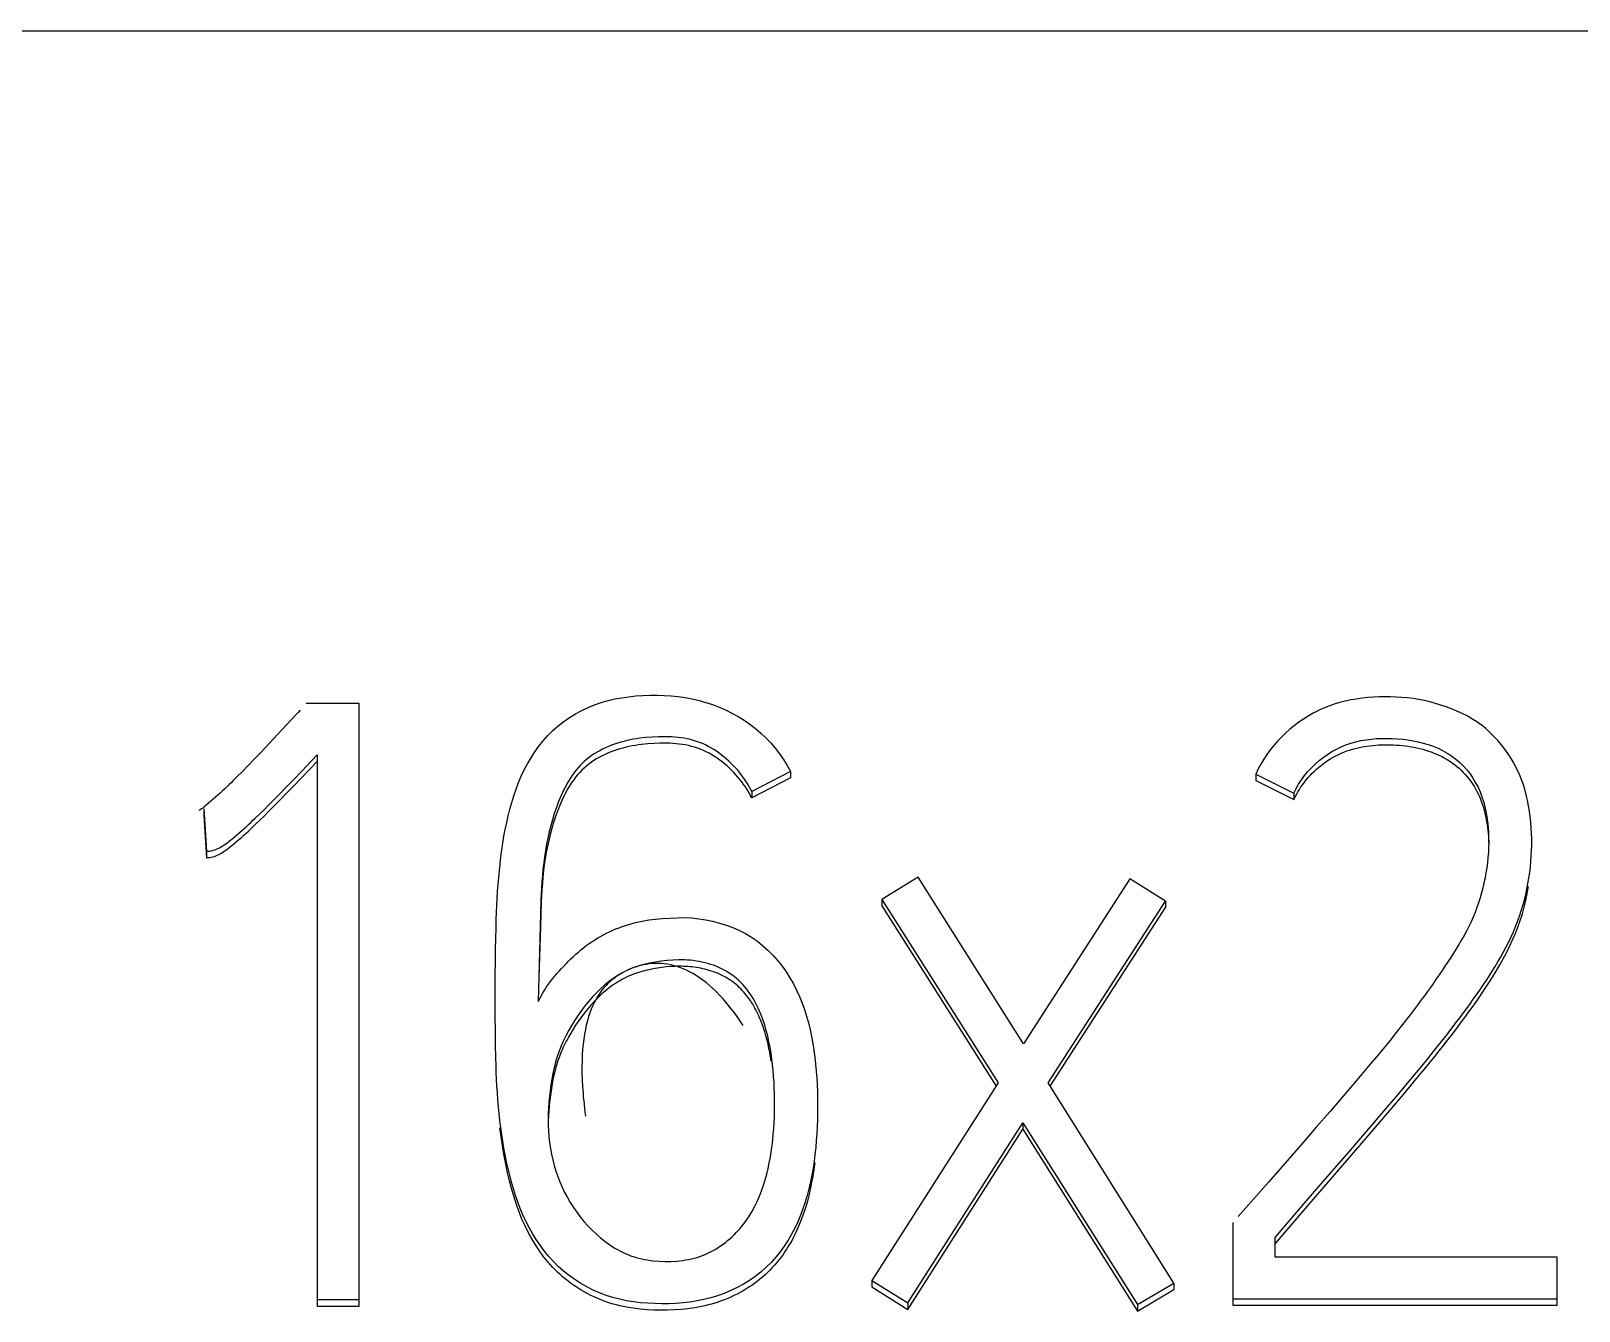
# Model space of a CAD drawing. Extents: x 0 to 594, y 0 to 420.
# Drawn here: x 156.726 to 159.779, y 361.092 to 363.617 of the extents above; entities that cross this region are included whole.
import ezdxf

# ---------------------------------------------------------------- set-up
doc = ezdxf.new("R2010")
doc.units = 0
doc.header["$LTSCALE"] = 32.67
doc.layers.add('20000_FRONT_O', color=7, linetype='CONTINUOUS')
doc.layers.add('20500_FRONT_O_LABELING', color=7, linetype='CONTINUOUS')

msp = doc.modelspace()

# ---------------------------------------------------------------- linework, layer by layer
at = {"layer": '20000_FRONT_O', "color": 7, "linetype": 'CONTINUOUS'}
msp.add_line((149.5696, 363.617), (174.3696, 363.617), dxfattribs=at)
at = {"layer": '20500_FRONT_O_LABELING', "color": 7, "linetype": 'CONTINUOUS'}
for p, q in [((157.3737, 362.2906), (157.2688, 362.2906)), ((157.3737, 361.1021), (157.3737, 362.2906)), ((157.2491, 362.2686), (157.2125, 362.2291)), ((157.2125, 362.2291), (157.1961, 362.2116)), ((157.1796, 362.1942), (157.1672, 362.1812)), ((157.1961, 362.2116), (157.1796, 362.1942)), ((157.1547, 362.1683), (157.1421, 362.1554)), ((157.1672, 362.1812), (157.1547, 362.1683)), ((157.2605, 362.1574), (157.2905, 362.189)), ((157.2605, 362.1447), (157.2905, 362.1763)), ((157.2905, 362.189), (157.2905, 361.1021)), ((157.1421, 362.1554), (157.1337, 362.1469)), ((157.2303, 362.1261), (157.2433, 362.1395)), ((157.2433, 362.1395), (157.2605, 362.1574)), ((157.2433, 362.1268), (157.2605, 362.1447)), ((158.2242, 362.1563), (158.1476, 362.117)), ((158.2242, 362.1436), (158.1476, 362.1043)), ((158.2242, 362.1563), (158.2242, 362.1436)), ((159.1412, 362.1514), (159.1412, 362.1387)), ((159.1412, 362.1514), (159.2161, 362.1137)), ((159.1412, 362.1387), (159.2161, 362.101)), ((157.2041, 362.0994), (157.2173, 362.1127)), ((157.2173, 362.1127), (157.2303, 362.1261)), ((157.2173, 362.1), (157.2303, 362.1134)), ((157.2303, 362.1134), (157.2433, 362.1268)), ((158.1476, 362.117), (158.1476, 362.1043)), ((159.2161, 362.1137), (159.2161, 362.101)), ((157.0675, 362.0826), (157.0724, 361.9991)), ((157.0675, 362.0813), (157.0675, 362.0686)), ((157.1776, 362.0731), (157.1865, 362.0818)), ((157.1865, 362.0818), (157.1954, 362.0906)), ((157.1865, 362.0691), (157.1954, 362.0779)), ((157.1954, 362.0906), (157.2041, 362.0994)), ((157.1954, 362.0779), (157.2041, 362.0867)), ((157.2041, 362.0867), (157.2173, 362.1)), ((157.0675, 362.0699), (157.0724, 361.9864)), ((157.1776, 362.0604), (157.1865, 362.0691)), ((157.0724, 361.9991), (157.0724, 361.9864)), ((158.4755, 361.9483), (158.4039, 361.9041)), ((158.6835, 361.6192), (158.4755, 361.9483)), ((158.8933, 361.945), (158.6835, 361.6192)), ((158.9632, 361.9008), (158.8933, 361.945)), ((158.4039, 361.9041), (158.4039, 361.8914)), ((158.4039, 361.9041), (158.6336, 361.5422)), ((158.4039, 361.8914), (158.6296, 361.5359)), ((158.7318, 361.5422), (158.9632, 361.9008)), ((158.9632, 361.9008), (158.9632, 361.8881)), ((157.9712, 361.8664), (158.0012, 361.8681)), ((158.7359, 361.5358), (158.9632, 361.8881)), ((157.7307, 361.8501), (157.7278, 361.7521)), ((157.6419, 361.7554), (157.6422, 361.7828)), ((157.6417, 361.728), (157.6419, 361.7554)), ((157.6417, 361.6929), (157.6417, 361.728)), ((157.6418, 361.6732), (157.6417, 361.7006)), ((157.642, 361.6458), (157.6418, 361.6732)), ((157.6424, 361.6184), (157.642, 361.6458)), ((159.4308, 361.6574), (159.4182, 361.6414)), ((159.4432, 361.6735), (159.4308, 361.6574)), ((157.6429, 361.591), (157.6424, 361.6184)), ((159.4054, 361.6255), (159.3926, 361.6097)), ((159.4182, 361.6414), (159.4054, 361.6255)), ((159.4964, 361.6098), (159.5102, 361.6272)), ((159.3796, 361.594), (159.3665, 361.5784)), ((159.3926, 361.6097), (159.3796, 361.594)), ((159.4684, 361.5754), (159.4824, 361.5926)), ((159.4767, 361.5729), (159.4942, 361.5944)), ((159.4824, 361.5926), (159.4964, 361.6098)), ((159.3468, 361.5551), (159.3138, 361.5164)), ((159.3665, 361.5784), (159.3468, 361.5551)), ((159.4471, 361.5497), (159.4684, 361.5754)), ((159.4591, 361.5515), (159.4767, 361.5729)), ((158.6336, 361.5422), (158.384, 361.1525)), ((158.9798, 361.1476), (158.7318, 361.5422)), ((159.4186, 361.5156), (159.4471, 361.5497)), ((159.4325, 361.5195), (159.4591, 361.5515)), ((158.1925, 361.5024), (158.1924, 361.509)), ((158.2774, 361.4967), (158.2774, 361.4789)), ((159.3138, 361.5164), (159.2873, 361.4855)), ((159.3971, 361.4902), (159.4186, 361.5156)), ((159.4057, 361.4877), (159.4325, 361.5195)), ((158.4555, 361.1083), (158.6819, 361.4636)), ((158.6819, 361.4636), (158.6819, 361.4509)), ((158.6819, 361.4636), (158.9082, 361.105)), ((159.2873, 361.4855), (159.2606, 361.4547)), ((159.3247, 361.4059), (159.3755, 361.4648)), ((159.3755, 361.4648), (159.3971, 361.4902)), ((159.3788, 361.456), (159.4057, 361.4877)), ((158.4555, 361.0956), (158.6819, 361.4509)), ((158.6819, 361.4509), (158.9082, 361.0923)), ((159.2606, 361.4547), (159.2339, 361.424)), ((159.3426, 361.4139), (159.3788, 361.456)), ((159.2339, 361.424), (159.2071, 361.3933)), ((159.2881, 361.351), (159.3426, 361.4139)), ((159.2071, 361.3933), (159.1668, 361.3474)), ((159.1668, 361.3474), (159.1063, 361.2786)), ((159.2428, 361.2985), (159.2881, 361.351)), ((159.2447, 361.3134), (159.2883, 361.3639)), ((159.1795, 361.2376), (159.2447, 361.3134)), ((159.1795, 361.2249), (159.2428, 361.2985)), ((159.0963, 361.2671), (159.0963, 361.1038)), ((159.1795, 361.1983), (159.1795, 361.2376)), ((159.7354, 361.1983), (159.1795, 361.1983)), ((159.7354, 361.1038), (159.7354, 361.1983)), ((158.384, 361.1525), (158.384, 361.1398)), ((158.384, 361.1525), (158.4555, 361.1083)), ((158.384, 361.1398), (158.4555, 361.0956)), ((158.9082, 361.105), (158.9798, 361.1476)), ((158.9082, 361.0923), (158.9798, 361.1349)), ((158.9798, 361.1476), (158.9798, 361.1349)), ((157.2905, 361.1148), (157.3737, 361.1148)), ((157.2905, 361.1021), (157.3737, 361.1021)), ((158.4555, 361.1083), (158.4555, 361.0956)), ((158.9082, 361.105), (158.9082, 361.0923)), ((159.0963, 361.1165), (159.7354, 361.1165)), ((159.0963, 361.1038), (159.7354, 361.1038))]:
    msp.add_line(p, q, dxfattribs=at)
for points in [[(157.6428, 361.8239), (157.6434, 361.8513), (157.6438, 361.865), (157.6442, 361.8787), (157.6449, 361.8924), (157.6456, 361.9061), (157.6465, 361.9198), (157.6475, 361.9335), (157.6486, 361.9471), (157.6499, 361.9608), (157.6513, 361.9744), (157.6529, 361.988), (157.6547, 362.0016), (157.6567, 362.0152), (157.659, 362.0287), (157.6615, 362.0422), (157.6643, 362.0556), (157.6674, 362.069), (157.6708, 362.0822), (157.6745, 362.0955), (157.6785, 362.1086), (157.6829, 362.1216), (157.6878, 362.1345), (157.6931, 362.1471), (157.699, 362.1596), (157.7054, 362.1717), (157.7123, 362.1836), (157.7198, 362.1952), (157.7279, 362.2064), (157.7365, 362.2172), (157.7457, 362.2275), (157.7555, 362.2372), (157.7658, 362.2464), (157.7768, 362.2549), (157.7882, 362.2628), (157.8, 362.2701), (157.8122, 362.2768), (157.8247, 362.2827), (157.8376, 362.288), (157.8507, 362.2925), (157.8641, 362.2964), (157.8777, 362.2995), (157.8914, 362.302), (157.9052, 362.3039), (157.9191, 362.3054), (157.933, 362.3063), (157.9469, 362.3068), (157.9608, 362.3069), (157.9748, 362.3065), (157.9887, 362.3056), (158.0026, 362.3043), (158.0163, 362.3023), (158.03, 362.2997), (158.0436, 362.2966), (158.057, 362.2928)], [(158.057, 362.2928), (158.0703, 362.2885), (158.0832, 362.2835), (158.096, 362.2779), (158.1085, 362.2717), (158.1206, 362.265), (158.1324, 362.2577), (158.1438, 362.2498), (158.1548, 362.2413), (158.1653, 362.2323), (158.1754, 362.2228), (158.1849, 362.2128), (158.1939, 362.2023), (158.2023, 362.1913), (158.2102, 362.18), (158.2175, 362.1683), (158.2242, 362.1563)], [(159.6855, 362.0051), (159.6855, 362.0231), (159.6852, 362.0342), (159.6846, 362.0452), (159.6837, 362.0562), (159.6824, 362.0672), (159.6809, 362.0781), (159.679, 362.089), (159.6769, 362.0998), (159.6744, 362.1106), (159.6716, 362.1213), (159.6683, 362.1318), (159.6646, 362.1422), (159.6604, 362.1525), (159.6557, 362.1625), (159.6506, 362.1724), (159.6451, 362.182), (159.6392, 362.1914), (159.6327, 362.2004), (159.6258, 362.2091), (159.6185, 362.2175), (159.6109, 362.2256), (159.603, 362.2334), (159.5948, 362.2409), (159.5861, 362.2479), (159.577, 362.2544), (159.5676, 362.2604), (159.5579, 362.2659), (159.548, 362.271), (159.5378, 362.2757), (159.5275, 362.28), (159.517, 362.2839), (159.5063, 362.2875), (159.4956, 362.2907), (159.4848, 362.2937), (159.4739, 362.2962), (159.4629, 362.2984), (159.4518, 362.3001), (159.4407, 362.3014), (159.4295, 362.3024), (159.4183, 362.3031), (159.4071, 362.3035), (159.3959, 362.3037), (159.3846, 362.3035), (159.3734, 362.303), (159.3621, 362.3021), (159.3509, 362.301), (159.3397, 362.2994), (159.3286, 362.2975), (159.3176, 362.2951), (159.3067, 362.2923), (159.2959, 362.289), (159.2853, 362.2853), (159.2749, 362.2811), (159.2647, 362.2765), (159.2547, 362.2714), (159.2449, 362.2658), (159.2354, 362.2598), (159.2262, 362.2535), (159.2172, 362.2467), (159.2085, 362.2396), (159.2001, 362.2321), (159.192, 362.2243), (159.1843, 362.2162), (159.1769, 362.2077), (159.17, 362.199), (159.1634, 362.1899), (159.1572, 362.1807), (159.1514, 362.1711), (159.1461, 362.1614), (159.1412, 362.1514)], [(157.2572, 362.2775), (157.2532, 362.273), (157.2491, 362.2686)], [(158.1476, 362.117), (158.1446, 362.1227), (158.1415, 362.1283), (158.1382, 362.1337), (158.1348, 362.139), (158.1312, 362.1441), (158.1275, 362.1491), (158.1237, 362.154), (158.1198, 362.1588), (158.1157, 362.1634), (158.1114, 362.1679), (158.1071, 362.1723), (158.1025, 362.1767), (158.0979, 362.1808), (158.0931, 362.1849), (158.0881, 362.1889), (158.083, 362.1926), (158.0779, 362.1963), (158.0725, 362.1997), (158.0671, 362.2029), (158.0616, 362.206), (158.056, 362.2088), (158.0502, 362.2114), (158.0444, 362.2138), (158.0385, 362.2159), (158.0325, 362.2177), (158.0265, 362.2193), (158.0203, 362.2207), (158.0141, 362.2219), (158.0079, 362.2228), (158.0017, 362.2236), (157.9954, 362.2242), (157.989, 362.2246), (157.9827, 362.2249), (157.9764, 362.225), (157.9638, 362.2249), (157.9512, 362.2244), (157.9387, 362.2235), (157.9263, 362.222), (157.9201, 362.221), (157.9139, 362.22), (157.9077, 362.2187), (157.9015, 362.2174), (157.8953, 362.2158), (157.8892, 362.2141), (157.8831, 362.2123), (157.877, 362.2102), (157.871, 362.2081), (157.8651, 362.2057), (157.8593, 362.2031), (157.8535, 362.2004), (157.8479, 362.1975), (157.8424, 362.1944), (157.8371, 362.1912), (157.8318, 362.1877), (157.8268, 362.184), (157.8219, 362.1802), (157.8172, 362.1761), (157.8127, 362.1718), (157.8084, 362.1674), (157.8043, 362.1627), (157.8003, 362.1579), (157.7965, 362.153), (157.7929, 362.1479), (157.7895, 362.1427), (157.7861, 362.1373), (157.783, 362.1318), (157.78, 362.1263), (157.7771, 362.1206), (157.7743, 362.1149), (157.7717, 362.109), (157.7668, 362.0973), (157.7623, 362.0853), (157.7582, 362.0733), (157.7545, 362.0613), (157.7511, 362.0492), (157.748, 362.0372), (157.7453, 362.025), (157.7429, 362.0129), (157.7407, 362.0006), (157.7389, 361.9884), (157.7373, 361.9761), (157.7359, 361.9638), (157.7348, 361.9514), (157.7339, 361.939), (157.7331, 361.9266), (157.7319, 361.9018), (157.7311, 361.8768)], [(158.1476, 362.1043), (158.1446, 362.1099), (158.1415, 362.1154), (158.1383, 362.1208), (158.135, 362.126), (158.1315, 362.131), (158.1279, 362.136), (158.1241, 362.1408), (158.1203, 362.1455), (158.1162, 362.1501), (158.1121, 362.1545), (158.1078, 362.1589), (158.1034, 362.1632), (158.0988, 362.1673), (158.0941, 362.1714), (158.0892, 362.1753), (158.0843, 362.179), (158.0792, 362.1826), (158.074, 362.1861), (158.0687, 362.1893), (158.0633, 362.1924), (158.0578, 362.1952), (158.0521, 362.1979), (158.0464, 362.2003), (158.0407, 362.2024), (158.0348, 362.2043), (158.0288, 362.206), (158.0228, 362.2075), (158.0168, 362.2087), (158.0107, 362.2097), (158.0045, 362.2106), (157.9983, 362.2112), (157.9921, 362.2117), (157.9859, 362.2121), (157.9796, 362.2123), (157.9672, 362.2123), (157.9548, 362.2119), (157.9425, 362.2111), (157.9302, 362.2098), (157.9241, 362.209), (157.918, 362.208), (157.9119, 362.2069), (157.9058, 362.2056), (157.8997, 362.2042), (157.8936, 362.2027), (157.8876, 362.201), (157.8816, 362.1991), (157.8756, 362.1971), (157.8697, 362.1949), (157.8639, 362.1925), (157.8582, 362.19), (157.8526, 362.1872), (157.8471, 362.1844), (157.8417, 362.1813), (157.8364, 362.178), (157.8313, 362.1746), (157.8263, 362.171), (157.8215, 362.1671), (157.8169, 362.1631), (157.8125, 362.1589), (157.8083, 362.1545), (157.8042, 362.15), (157.8003, 362.1452), (157.7966, 362.1403), (157.793, 362.1353), (157.7896, 362.1302), (157.7863, 362.1249), (157.7832, 362.1195), (157.7802, 362.114), (157.7774, 362.1085), (157.7746, 362.1028), (157.7695, 362.0913), (157.7649, 362.0797), (157.7606, 362.0679), (157.7567, 362.0561), (157.7532, 362.0442), (157.75, 362.0323), (157.7471, 362.0204), (157.7445, 362.0084), (157.7422, 361.9964), (157.7402, 361.9844), (157.7384, 361.9723), (157.7369, 361.9602), (157.7356, 361.9481), (157.7346, 361.9359), (157.7337, 361.9237), (157.7324, 361.8992), (157.7314, 361.8747), (157.7307, 361.8501)], [(159.2161, 362.1137), (159.2207, 362.1227), (159.2258, 362.1315), (159.2314, 362.1401), (159.2375, 362.1483), (159.244, 362.1563), (159.251, 362.1639), (159.2583, 362.1711), (159.2661, 362.1779), (159.2741, 362.1843), (159.2826, 362.1902), (159.2913, 362.1957), (159.3003, 362.2007), (159.3096, 362.2051), (159.3191, 362.209), (159.3288, 362.2123), (159.3387, 362.2151), (159.3487, 362.2173), (159.3589, 362.219), (159.3692, 362.2203), (159.3795, 362.2212), (159.3898, 362.2217), (159.4002, 362.2218), (159.4105, 362.2216), (159.4208, 362.2211), (159.4311, 362.2202), (159.4413, 362.2189), (159.4514, 362.2172), (159.4615, 362.2151), (159.4715, 362.2126), (159.4813, 362.2096), (159.4911, 362.2062), (159.5006, 362.2022), (159.5098, 362.1977), (159.5188, 362.1927), (159.5274, 362.1871), (159.5356, 362.181), (159.5434, 362.1743), (159.5508, 362.1671), (159.5576, 362.1595), (159.5639, 362.1515), (159.5696, 362.1431), (159.5748, 362.1343), (159.5795, 362.1253), (159.5837, 362.1161), (159.5873, 362.1066), (159.5904, 362.097), (159.593, 362.0872), (159.5951, 362.0773), (159.5969, 362.0673), (159.5983, 362.0573), (159.5994, 362.0472), (159.6001, 362.0372), (159.6005, 362.0271), (159.6006, 362.0169), (159.6004, 362.0068), (159.5999, 361.9967), (159.5991, 361.9866), (159.5981, 361.9766), (159.5967, 361.9666), (159.5951, 361.9566), (159.5933, 361.9466), (159.5912, 361.9367), (159.5889, 361.9269), (159.5864, 361.9171), (159.5837, 361.9073), (159.5807, 361.8976), (159.5774, 361.8881), (159.5738, 361.8786), (159.57, 361.8692), (159.5658, 361.86), (159.5614, 361.8508), (159.5567, 361.8418), (159.5519, 361.8329), (159.5469, 361.8241), (159.5417, 361.8153), (159.5364, 361.8066), (159.531, 361.798), (159.5256, 361.7895), (159.52, 361.781), (159.5144, 361.7725), (159.5087, 361.7641), (159.503, 361.7557), (159.4972, 361.7473), (159.4914, 361.739), (159.4855, 361.7307), (159.4796, 361.7224), (159.4737, 361.7142), (159.4676, 361.706), (159.4616, 361.6978), (159.4555, 361.6897), (159.4494, 361.6815), (159.4432, 361.6735)], [(159.2161, 362.101), (159.2187, 362.1062), (159.2214, 362.1112), (159.2242, 362.1162), (159.2273, 362.1211), (159.2304, 362.126), (159.2338, 362.1307), (159.2373, 362.1354), (159.2409, 362.1399), (159.2447, 362.1443), (159.2486, 362.1487), (159.2526, 362.1529), (159.2568, 362.1569), (159.2611, 362.1609), (159.2655, 362.1647), (159.27, 362.1684), (159.2747, 362.172), (159.2794, 362.1754), (159.2843, 362.1787), (159.2892, 362.1818), (159.2942, 362.1847), (159.2994, 362.1875), (159.3046, 362.1901), (159.3099, 362.1925), (159.3152, 362.1948), (159.3206, 362.1969), (159.3261, 362.1988), (159.3317, 362.2005), (159.3373, 362.202), (159.343, 362.2034), (159.3487, 362.2046), (159.3544, 362.2056), (159.3602, 362.2065), (159.366, 362.2073), (159.3719, 362.2079), (159.3777, 362.2083), (159.3836, 362.2087), (159.3894, 362.2089), (159.3953, 362.2091), (159.4012, 362.2091), (159.407, 362.209), (159.4129, 362.2088), (159.4187, 362.2085), (159.4245, 362.2081), (159.4303, 362.2076), (159.4361, 362.2069), (159.4419, 362.2061), (159.4477, 362.2052), (159.4534, 362.2041), (159.4591, 362.203), (159.4648, 362.2016), (159.4704, 362.2002), (159.476, 362.1986), (159.4816, 362.1968), (159.4871, 362.1949), (159.4926, 362.1929), (159.498, 362.1907), (159.5033, 362.1883), (159.5086, 362.1857), (159.5137, 362.183), (159.5187, 362.1801), (159.5237, 362.177), (159.5285, 362.1737), (159.5332, 362.1702), (159.5377, 362.1666), (159.5421, 362.1628), (159.5464, 362.1588), (159.5505, 362.1547), (159.5544, 362.1505), (159.5582, 362.1461), (159.5618, 362.1415), (159.5653, 362.1369), (159.5685, 362.1321), (159.5716, 362.1273), (159.5745, 362.1223), (159.5772, 362.1172), (159.5798, 362.1121), (159.5822, 362.1069), (159.5844, 362.1016), (159.5865, 362.0962), (159.5884, 362.0908), (159.5901, 362.0853), (159.5916, 362.0798), (159.593, 362.0742), (159.5943, 362.0686), (159.5954, 362.063), (159.5964, 362.0574), (159.5974, 362.0517), (159.5981, 362.046), (159.5988, 362.0403), (159.5994, 362.0346), (159.5999, 362.0289), (159.6002, 362.0232), (159.6004, 362.0175), (159.6006, 362.0118)], [(157.1337, 362.1469), (157.1252, 362.1384), (157.1209, 362.1342), (157.1166, 362.13), (157.1123, 362.1259), (157.108, 362.1217), (157.1036, 362.1176), (157.0992, 362.1136), (157.0947, 362.1095), (157.0903, 362.1056), (157.0857, 362.1016), (157.0812, 362.0977), (157.0766, 362.0938), (157.072, 362.09), (157.0673, 362.0863), (157.0649, 362.0844), (157.0625, 362.0827), (157.06, 362.081), (157.0575, 362.0793)], [(157.0724, 361.9991), (157.074, 361.9991), (157.0756, 361.9992), (157.0787, 361.9996), (157.0818, 362.0002), (157.0848, 362.0009), (157.0879, 362.0017), (157.0908, 362.0027), (157.0937, 362.0039), (157.0966, 362.0052), (157.0993, 362.0067), (157.102, 362.0083), (157.1046, 362.01), (157.1072, 362.0118), (157.1123, 362.0154), (157.1173, 362.0191), (157.1222, 362.023), (157.127, 362.0269), (157.1318, 362.0309), (157.1365, 362.035), (157.1412, 362.0391), (157.1459, 362.0433), (157.1505, 362.0474), (157.155, 362.0517), (157.1596, 362.0559), (157.1641, 362.0602), (157.1686, 362.0645), (157.1776, 362.0731)], [(157.0724, 361.9864), (157.074, 361.9864), (157.0756, 361.9865), (157.0787, 361.9869), (157.0818, 361.9875), (157.0848, 361.9882), (157.0879, 361.989), (157.0908, 361.99), (157.0937, 361.9912), (157.0966, 361.9925), (157.0993, 361.994), (157.102, 361.9956), (157.1046, 361.9973), (157.1072, 361.9991), (157.1123, 362.0027), (157.1173, 362.0064), (157.1222, 362.0103), (157.127, 362.0142), (157.1318, 362.0182), (157.1365, 362.0223), (157.1412, 362.0264), (157.1459, 362.0306), (157.1505, 362.0347), (157.155, 362.039), (157.1596, 362.0432), (157.1641, 362.0475), (157.1686, 362.0518), (157.1776, 362.0604)], [(159.5102, 361.6272), (159.5171, 361.636), (159.5239, 361.6447), (159.5306, 361.6535), (159.5374, 361.6624), (159.544, 361.6712), (159.5506, 361.6802), (159.5572, 361.6891), (159.5637, 361.6981), (159.5702, 361.7071), (159.5766, 361.7162), (159.5829, 361.7253), (159.5891, 361.7345), (159.5953, 361.7437), (159.6014, 361.753), (159.6073, 361.7623), (159.6132, 361.7717), (159.6189, 361.7813), (159.6244, 361.7908), (159.6298, 361.8005), (159.635, 361.8103), (159.64, 361.8202), (159.6447, 361.8302), (159.6492, 361.8403), (159.6535, 361.8505), (159.6575, 361.8608), (159.6613, 361.8712), (159.6648, 361.8817), (159.668, 361.8923), (159.6709, 361.9029), (159.6735, 361.9137), (159.6759, 361.9244), (159.678, 361.9353), (159.6799, 361.9462), (159.6814, 361.9571), (159.6828, 361.9681), (159.6838, 361.979), (159.6846, 361.99), (159.6852, 362.0011), (159.6854, 362.0121)], [(159.4942, 361.5944), (159.5029, 361.6053), (159.5115, 361.6161), (159.52, 361.627), (159.5285, 361.638), (159.5369, 361.649), (159.5452, 361.6601), (159.5534, 361.6712), (159.5616, 361.6824), (159.5697, 361.6937), (159.5776, 361.705), (159.5855, 361.7164), (159.5932, 361.7279), (159.6008, 361.7395), (159.6083, 361.7511), (159.6155, 361.7629), (159.6225, 361.7748), (159.6293, 361.7869), (159.6358, 361.7991), (159.6419, 361.8115), (159.6477, 361.8241), (159.6531, 361.8368), (159.6581, 361.8496), (159.6627, 361.8626), (159.6669, 361.8758), (159.6706, 361.8891), (159.6739, 361.9025), (159.6767, 361.9159), (159.6792, 361.9295)], [(158.0012, 361.8681), (158.0151, 361.8683), (158.029, 361.8677), (158.0429, 361.8661), (158.0567, 361.8639), (158.0704, 361.861), (158.084, 361.8575), (158.0973, 361.8534), (158.1104, 361.8486), (158.1231, 361.843), (158.1354, 361.8366), (158.1473, 361.8295), (158.1587, 361.8215), (158.1696, 361.8129), (158.18, 361.8036), (158.1897, 361.7937), (158.1989, 361.7833), (158.2075, 361.7724), (158.2154, 361.7611), (158.2229, 361.7494), (158.2297, 361.7374), (158.2359, 361.7251), (158.2416, 361.7125), (158.2467, 361.6997), (158.2513, 361.6868), (158.2555, 361.6736), (158.2592, 361.6604), (158.2624, 361.647), (158.2653, 361.6335), (158.2678, 361.62), (158.27, 361.6065), (158.2719, 361.5929), (158.2735, 361.5792), (158.2747, 361.5656), (158.2758, 361.5519), (158.2765, 361.5382), (158.277, 361.5245), (158.2773, 361.5108), (158.2774, 361.497), (158.2773, 361.4833), (158.2771, 361.4696), (158.2766, 361.4559), (158.2758, 361.4422), (158.2748, 361.4285), (158.2736, 361.4149), (158.2721, 361.4012), (158.2704, 361.3876), (158.2683, 361.374), (158.266, 361.3605), (158.2633, 361.347), (158.2602, 361.3336), (158.2567, 361.3203), (158.2529, 361.3071), (158.2485, 361.2941), (158.2437, 361.2812), (158.2384, 361.2685), (158.2325, 361.256), (158.2261, 361.2437), (158.2192, 361.2318), (158.2116, 361.2202), (158.2035, 361.2091), (158.1948, 361.1983), (158.1855, 361.1881), (158.1756, 361.1783), (158.1651, 361.1691), (158.1542, 361.1605), (158.1428, 361.1525), (158.131, 361.1452), (158.1188, 361.1385), (158.1062, 361.1325), (158.0933, 361.1272), (158.0802, 361.1225), (158.0668, 361.1184), (158.0533, 361.115), (158.0396, 361.1123), (158.0258, 361.1101), (158.012, 361.1085), (157.998, 361.1074), (157.9841, 361.1068), (157.9701, 361.1066), (157.9562, 361.1069), (157.9423, 361.1076), (157.9284, 361.1088), (157.9145, 361.1105), (157.9008, 361.1127), (157.8871, 361.1156), (157.8737, 361.119), (157.8604, 361.1232), (157.8474, 361.1281), (157.8346, 361.1337), (157.8222, 361.14), (157.8102, 361.1469), (157.7985, 361.1545), (157.7873, 361.1625), (157.7764, 361.1712), (157.7661, 361.1803), (157.7563, 361.1901), (157.747, 361.2003), (157.7383, 361.211), (157.7301, 361.2221), (157.7224, 361.2335), (157.7151, 361.2453), (157.7084, 361.2573), (157.7021, 361.2695), (157.6964, 361.282), (157.6911, 361.2947), (157.6863, 361.3075), (157.6818, 361.3205), (157.6777, 361.3336), (157.674, 361.3468), (157.6704, 361.3601), (157.6671, 361.3734), (157.6641, 361.3868), (157.6613, 361.4002), (157.6588, 361.4137), (157.6565, 361.4272), (157.6545, 361.4408), (157.6526, 361.4543), (157.651, 361.4679), (157.6495, 361.4816), (157.6481, 361.4952), (157.6469, 361.5089), (157.6459, 361.5225), (157.645, 361.5362), (157.6443, 361.5499), (157.6437, 361.5636), (157.6433, 361.5773), (157.6429, 361.591)], [(157.7265, 361.7027), (157.7295, 361.7086), (157.7327, 361.7145), (157.7359, 361.7202), (157.7394, 361.7259), (157.743, 361.7315), (157.7467, 361.737), (157.7507, 361.7424), (157.7547, 361.7476), (157.759, 361.7527), (157.7633, 361.7578), (157.7678, 361.7627), (157.7723, 361.7676), (157.7769, 361.7725), (157.7815, 361.7773), (157.7862, 361.7821), (157.791, 361.7868), (157.7958, 361.7914), (157.8007, 361.796), (157.8057, 361.8004), (157.8108, 361.8047), (157.816, 361.8089), (157.8213, 361.813), (157.8267, 361.817), (157.8322, 361.8208), (157.8378, 361.8244), (157.8435, 361.8279), (157.8493, 361.8313), (157.8552, 361.8345), (157.8612, 361.8375), (157.8672, 361.8405), (157.8734, 361.8432), (157.8796, 361.8458), (157.8859, 361.8483), (157.8922, 361.8506), (157.8986, 361.8528), (157.905, 361.8548), (157.9115, 361.8567), (157.918, 361.8584), (157.9246, 361.8599), (157.9312, 361.8613), (157.9378, 361.8626), (157.9444, 361.8637), (157.9511, 361.8646), (157.9578, 361.8654), (157.9645, 361.866), (157.9712, 361.8664)], [(157.7311, 361.8768), (157.7297, 361.827), (157.7281, 361.7773)], [(157.6422, 361.7828), (157.6425, 361.8102), (157.6428, 361.8239)], [(157.7281, 361.7773), (157.7274, 361.7524), (157.7269, 361.7276), (157.7265, 361.7027)], [(158.0983, 361.762), (158.0932, 361.7649), (158.088, 361.7675), (158.0827, 361.7699), (158.0773, 361.7722), (158.0718, 361.7742), (158.0662, 361.7761), (158.0606, 361.7777), (158.055, 361.7792), (158.0494, 361.7805), (158.0437, 361.7816), (158.038, 361.7826), (158.0323, 361.7834), (158.0265, 361.784), (158.0208, 361.7845), (158.015, 361.7848), (158.0035, 361.785), (157.992, 361.7846), (157.9805, 361.7837), (157.969, 361.7824), (157.9575, 361.7806), (157.9462, 361.7784), (157.9349, 361.7758), (157.9294, 361.7743), (157.9238, 361.7726), (157.9184, 361.7708), (157.913, 361.7689), (157.9077, 361.7667), (157.9024, 361.7644), (157.8972, 361.7619), (157.8911, 361.7587)], [(158.1307, 361.6552), (158.124, 361.6653), (158.1173, 361.6749), (158.1106, 361.6839), (158.1039, 361.6926), (158.0972, 361.7007), (158.0906, 361.7084), (158.0839, 361.7156), (158.0773, 361.7224), (158.0706, 361.7287), (158.064, 361.7346), (158.0575, 361.7401), (158.0509, 361.7451), (158.0444, 361.7498), (158.0379, 361.7541), (158.0314, 361.758), (158.025, 361.7615), (158.0186, 361.7646), (158.0122, 361.7674), (158.0059, 361.7698), (157.9996, 361.7719), (157.9934, 361.7737), (157.9872, 361.7751), (157.9811, 361.7763), (157.975, 361.7771), (157.9689, 361.7776), (157.9629, 361.7778), (157.957, 361.7778), (157.9511, 361.7775), (157.9453, 361.7769), (157.9396, 361.7761), (157.9339, 361.775), (157.9283, 361.7737), (157.9228, 361.7722), (157.9173, 361.7704), (157.9119, 361.7685), (157.9066, 361.7663), (157.9014, 361.7639), (157.8962, 361.7614)], [(158.1859, 361.5853), (158.1846, 361.5936), (158.1832, 361.6019), (158.1815, 361.6102), (158.1797, 361.6185), (158.1778, 361.6267), (158.1756, 361.6349), (158.1732, 361.643), (158.1707, 361.6511), (158.1678, 361.659), (158.1663, 361.663), (158.1647, 361.6669), (158.1631, 361.6708), (158.1613, 361.6747), (158.1595, 361.6786), (158.1577, 361.6824), (158.1557, 361.6862), (158.1537, 361.6899), (158.1516, 361.6936), (158.1494, 361.6973), (158.1471, 361.7009), (158.1448, 361.7045), (158.1423, 361.708), (158.1398, 361.7115), (158.1372, 361.7149), (158.1345, 361.7182), (158.1318, 361.7214), (158.1289, 361.7246), (158.126, 361.7277), (158.1229, 361.7307), (158.1198, 361.7336), (158.1166, 361.7364), (158.1133, 361.7391), (158.1099, 361.7417), (158.1064, 361.7442), (158.1029, 361.7465), (158.0992, 361.7488), (158.0955, 361.7509), (158.0917, 361.753), (158.0878, 361.7549), (158.0839, 361.7567), (158.0799, 361.7584), (158.0758, 361.76), (158.0718, 361.7615), (158.0677, 361.7629), (158.0635, 361.7642), (158.0594, 361.7654), (158.0552, 361.7665), (158.051, 361.7674), (158.0468, 361.7683), (158.0426, 361.7691), (158.0384, 361.7698), (158.0342, 361.7704), (158.0299, 361.7709), (158.0257, 361.7714), (158.0215, 361.7717), (158.0172, 361.772), (158.0129, 361.7721), (158.0087, 361.7722), (158.0044, 361.7723), (158.0002, 361.7722), (157.9959, 361.7721), (157.9916, 361.7719), (157.9874, 361.7716), (157.9788, 361.7709), (157.9703, 361.7699), (157.9619, 361.7686), (157.9534, 361.7672), (157.945, 361.7655), (157.9409, 361.7645), (157.9367, 361.7635), (157.9326, 361.7625), (157.9285, 361.7613), (157.9244, 361.7601), (157.9203, 361.7588), (157.9163, 361.7574), (157.9123, 361.7559), (157.9084, 361.7544), (157.9045, 361.7527)], [(157.7278, 361.7521), (157.7272, 361.7276), (157.7267, 361.7031)], [(157.8911, 361.7587), (157.8861, 361.7559), (157.8812, 361.7528), (157.8764, 361.7497), (157.8717, 361.7464), (157.8671, 361.7429), (157.8581, 361.7357), (157.8495, 361.7281), (157.8413, 361.72), (157.8335, 361.7117), (157.8259, 361.703), (157.8187, 361.6941), (157.8118, 361.6849), (157.8051, 361.6756), (157.7986, 361.666), (157.7925, 361.6563), (157.7867, 361.6464), (157.7813, 361.6363), (157.7763, 361.6261), (157.7717, 361.6156), (157.7676, 361.605), (157.7639, 361.5942), (157.7607, 361.5832), (157.7579, 361.5721), (157.7554, 361.5609), (157.7533, 361.5497), (157.7515, 361.5383), (157.75, 361.5269), (157.7487, 361.5155), (157.7477, 361.5041), (157.7468, 361.4927), (157.7462, 361.4813), (157.746, 361.4699), (157.746, 361.4585), (157.7465, 361.4471), (157.7474, 361.4357), (157.7487, 361.4243), (157.7504, 361.413), (157.7525, 361.4017), (157.755, 361.3906), (157.7579, 361.3795), (157.7613, 361.3685), (157.765, 361.3577), (157.7691, 361.347), (157.7736, 361.3365), (157.7786, 361.3262), (157.7839, 361.316), (157.7897, 361.3061), (157.7958, 361.2965), (157.8023, 361.2871), (157.8093, 361.2779), (157.8166, 361.2691), (157.8243, 361.2606), (157.8323, 361.2523), (157.8407, 361.2445), (157.8494, 361.2369), (157.8585, 361.2297), (157.8678, 361.223), (157.8726, 361.2197), (157.8775, 361.2166), (157.8825, 361.2137), (157.8875, 361.2109), (157.8926, 361.2083), (157.8978, 361.2058), (157.9031, 361.2036), (157.9084, 361.2015), (157.9139, 361.1997), (157.9193, 361.198), (157.9249, 361.1965), (157.9305, 361.1951), (157.9362, 361.194), (157.9418, 361.193), (157.9476, 361.1922), (157.9533, 361.1915), (157.9649, 361.1905), (157.9766, 361.1902), (157.9883, 361.1903), (157.9999, 361.191), (158.0057, 361.1915), (158.0115, 361.1922), (158.0172, 361.193), (158.0229, 361.1941), (158.0285, 361.1953), (158.0341, 361.1966), (158.0397, 361.1982), (158.0452, 361.1999), (158.0506, 361.2018), (158.0559, 361.2039), (158.0612, 361.2063), (158.0664, 361.2088), (158.0715, 361.2115), (158.0765, 361.2144), (158.0814, 361.2174), (158.0862, 361.2207), (158.0909, 361.224), (158.0955, 361.2275), (158.1, 361.2312), (158.1044, 361.2349), (158.1086, 361.2388), (158.1128, 361.2428), (158.1168, 361.2469), (158.1207, 361.2511), (158.1245, 361.2554), (158.1282, 361.2598), (158.1317, 361.2643), (158.1352, 361.2689), (158.1417, 361.2784), (158.1477, 361.2881), (158.1532, 361.2981), (158.1582, 361.3084), (158.1627, 361.3189), (158.1669, 361.3296), (158.1706, 361.3404), (158.174, 361.3513), (158.177, 361.3624), (158.1797, 361.3735), (158.1821, 361.3846), (158.1842, 361.3959), (158.186, 361.4072), (158.1876, 361.4185), (158.1889, 361.4298), (158.19, 361.4412), (158.1909, 361.4526), (158.1915, 361.464), (158.1921, 361.4754), (158.1924, 361.4868), (158.1926, 361.4982), (158.1926, 361.5096), (158.1924, 361.521), (158.192, 361.5324), (158.1915, 361.5438), (158.1907, 361.5552), (158.1897, 361.5666), (158.1886, 361.578), (158.1872, 361.5893), (158.1855, 361.6006), (158.1837, 361.6119), (158.1815, 361.6231), (158.179, 361.6342), (158.1762, 361.6453), (158.1731, 361.6563), (158.1695, 361.6672), (158.1654, 361.6779), (158.1609, 361.6884), (158.1584, 361.6936), (158.1558, 361.6987), (158.153, 361.7038), (158.1501, 361.7088), (158.1471, 361.7137), (158.1439, 361.7185), (158.1405, 361.7232), (158.137, 361.7278), (158.1334, 361.7323), (158.1296, 361.7366), (158.1256, 361.7408), (158.1214, 361.7448), (158.1171, 361.7486), (158.1127, 361.7523), (158.1081, 361.7557), (158.1033, 361.759), (158.0983, 361.762)], [(157.9045, 361.7527), (157.9004, 361.7508), (157.8964, 361.7488), (157.8924, 361.7467), (157.8884, 361.7445), (157.8846, 361.7422), (157.8807, 361.7398), (157.877, 361.7373), (157.8732, 361.7348), (157.8696, 361.7321), (157.866, 361.7294), (157.8624, 361.7266), (157.859, 361.7237), (157.8555, 361.7208), (157.8522, 361.7178), (157.8489, 361.7147), (157.8456, 361.7116), (157.8424, 361.7085), (157.8393, 361.7052), (157.8362, 361.702), (157.8332, 361.6986), (157.8302, 361.6953), (157.8272, 361.6919), (157.8215, 361.6849), (157.8159, 361.6778), (157.8106, 361.6706), (157.8053, 361.6632), (157.8003, 361.6558), (157.7954, 361.6482), (157.7907, 361.6405), (157.7862, 361.6327), (157.784, 361.6288), (157.7819, 361.6248), (157.7799, 361.6208), (157.7779, 361.6168), (157.776, 361.6128), (157.7741, 361.6087), (157.7724, 361.6046), (157.7707, 361.6005), (157.769, 361.5963), (157.7675, 361.5921), (157.766, 361.5879), (157.7646, 361.5836), (157.7632, 361.5794), (157.762, 361.5751), (157.7607, 361.5708), (157.7596, 361.5664), (157.7575, 361.5577), (157.7556, 361.5489), (157.7539, 361.5401), (157.7524, 361.5312), (157.7511, 361.5223), (157.7499, 361.5134), (157.7489, 361.5044), (157.748, 361.4955), (157.7473, 361.4865), (157.7467, 361.4776), (157.7462, 361.4686)], [(157.8921, 361.7592), (157.8872, 361.7563), (157.8823, 361.7532), (157.8775, 361.7498), (157.8728, 361.7462), (157.8683, 361.7423), (157.8639, 361.7382), (157.8596, 361.7338), (157.8555, 361.7292), (157.8515, 361.7242), (157.8477, 361.719), (157.844, 361.7134), (157.8405, 361.7075), (157.8372, 361.7013), (157.834, 361.6947), (157.8311, 361.6878), (157.8283, 361.6805), (157.8258, 361.6729), (157.8234, 361.6649), (157.8213, 361.6564), (157.8194, 361.6476), (157.8177, 361.6384), (157.8162, 361.6288), (157.815, 361.6187), (157.8141, 361.6082), (157.8133, 361.5972), (157.8129, 361.5858), (157.8127, 361.5739), (157.8128, 361.5615), (157.8132, 361.5486), (157.8139, 361.5353), (157.8148, 361.5214), (157.8154, 361.5143), (157.8161, 361.507), (157.8168, 361.4996), (157.8177, 361.4921), (157.8186, 361.4844), (157.8195, 361.4766)], [(158.2717, 361.3849), (158.2699, 361.3717), (158.2679, 361.3586), (158.2655, 361.3455), (158.2629, 361.3325), (158.2599, 361.3195), (158.2565, 361.3066), (158.2527, 361.2938), (158.2485, 361.2812), (158.2438, 361.2687), (158.2387, 361.2564), (158.233, 361.2443), (158.23, 361.2383), (158.2269, 361.2324), (158.2236, 361.2266), (158.2202, 361.2208), (158.2167, 361.2151), (158.213, 361.2096), (158.2092, 361.2041), (158.2052, 361.1986), (158.2011, 361.1933), (158.1969, 361.1881), (158.1925, 361.1831), (158.188, 361.1781), (158.1834, 361.1732), (158.1786, 361.1685), (158.1737, 361.1639), (158.1687, 361.1594), (158.1635, 361.1551), (158.1583, 361.1509), (158.1529, 361.1468), (158.1474, 361.1429), (158.1418, 361.1392), (158.1361, 361.1356), (158.1303, 361.1321), (158.1245, 361.1288), (158.1185, 361.1257), (158.1124, 361.1227), (158.1063, 361.1199), (158.1001, 361.1172), (158.0938, 361.1147), (158.0875, 361.1123), (158.0811, 361.1101), (158.0747, 361.108), (158.0682, 361.1061), (158.0617, 361.1044), (158.0551, 361.1028), (158.0485, 361.1013), (158.0352, 361.0988), (158.0218, 361.0969), (158.0084, 361.0955), (157.9949, 361.0945), (157.9814, 361.094), (157.9678, 361.094), (157.9543, 361.0943), (157.9409, 361.095), (157.9274, 361.0962), (157.914, 361.0979), (157.9007, 361.1), (157.8941, 361.1013), (157.8875, 361.1028), (157.8809, 361.1044), (157.8744, 361.1061), (157.868, 361.108), (157.8616, 361.1101), (157.8552, 361.1124), (157.8489, 361.1148), (157.8427, 361.1174), (157.8365, 361.1201), (157.8305, 361.123), (157.8245, 361.1261), (157.8186, 361.1293), (157.8128, 361.1327), (157.807, 361.1362), (157.8014, 361.1398), (157.7958, 361.1436), (157.7904, 361.1475), (157.785, 361.1516), (157.7797, 361.1557), (157.7746, 361.16), (157.7695, 361.1644), (157.7646, 361.169), (157.7599, 361.1737), (157.7552, 361.1785), (157.7507, 361.1834), (157.7463, 361.1885), (157.742, 361.1936), (157.7378, 361.1988), (157.7338, 361.2042), (157.7299, 361.2096), (157.7261, 361.2151), (157.7189, 361.2263), (157.7121, 361.2378), (157.7058, 361.2495), (157.6999, 361.2615), (157.6945, 361.2736), (157.6896, 361.286), (157.685, 361.2985), (157.6808, 361.3111), (157.6769, 361.3238), (157.6733, 361.3366), (157.6699, 361.3494), (157.6667, 361.3624), (157.6638, 361.3753), (157.6612, 361.3883), (157.6587, 361.4014), (157.6565, 361.4145), (157.6545, 361.4276), (157.6527, 361.4408), (157.6511, 361.4539)], [(159.2883, 361.3639), (159.3101, 361.3891), (159.3247, 361.4059)]]:
    msp.add_lwpolyline(points, dxfattribs=at)

doc.saveas('drawing.dxf')
